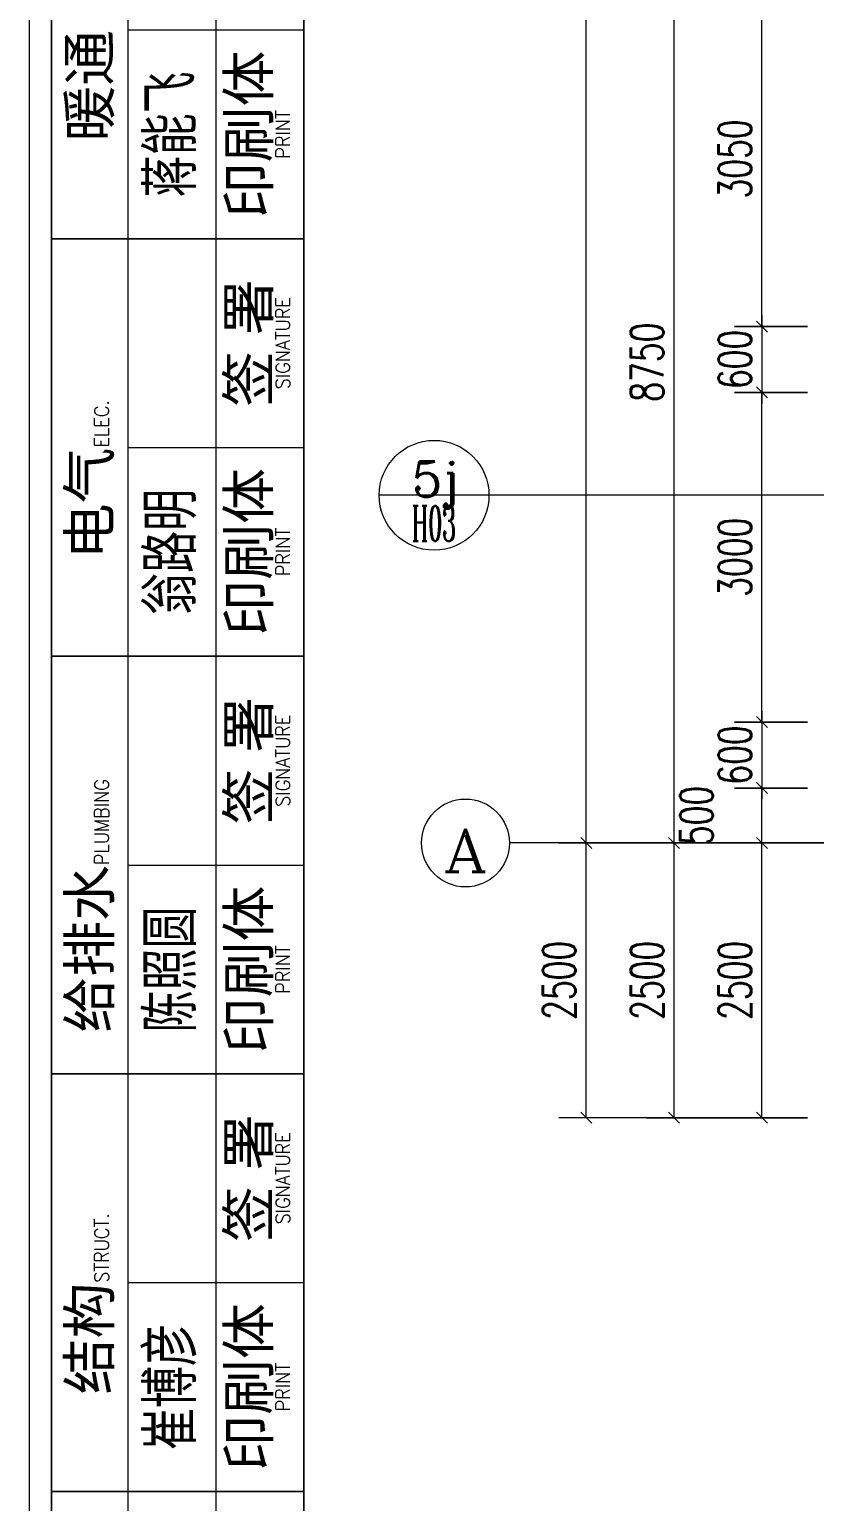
# Model space of a CAD drawing. Header units: millimetres. Extents: x 8533 to 398112, y -117646 to 105276.
# Drawn here: x 145809 to 152959, y 29913 to 43309 of the extents above; entities that cross this region are included whole.
import ezdxf

# ---------------------------------------------------------------- set-up
doc = ezdxf.new("R2010")
doc.units = ezdxf.units.MM
for name, color, linetype, lineweight in [('A-D0TE-BF$0$A-Axis', 3, 'Continuous', 13), ('A-D0TE-BF$0$A-Axis-TEXT', 7, 'Continuous', 13), ('A-DIM-TF$0$A-Dims', 140, 'Continuous', 13), ('A-Iden-10F$0$A-Dims-IDEN', 13, 'Continuous', 13), ('A1$0$TK', 4, 'Continuous', 13), ('A1$0$TK-TEXT', 7, 'Continuous', 13), ('A1$0$VHBoundary', 4, 'Continuous', 13), ('塔楼-ARC-10F-20250714_dwg', 8, 'Continuous', 13)]:
    doc.layers.add(name, color=color, linetype=linetype, lineweight=lineweight)
doc.styles.add('Arial_14', font='arial.ttf', dxfattribs={"height": 3.728009})
doc.styles.add('Complex_15', font='complex_.ttf', dxfattribs={"width": 1.009615, "height": 321.993789})
doc.styles.add('Complex_16', font='complex_.ttf', dxfattribs={"width": 0.452586, "height": 321.993789})
doc.styles.add('Complex_5', font='complex_.ttf', dxfattribs={"width": 1.200306, "height": 390.312762})
doc.styles.add('RomanC', font='romanc__.ttf', dxfattribs={"width": 0.9, "height": 1.3})
doc.styles.add('Simplex', font='simplex_.ttf', dxfattribs={"width": 0.705882, "height": 297.5})
doc.styles.add('仿宋', font='simfang.ttf', dxfattribs={"width": 0.7, "height": 400})

# ---------------------------------------------------------------- blocks, each defined once
blk = doc.blocks.new('塔楼-ARC-10F-20250714_dwg__AXISO-2024559-10F_ARC_46_000_')
at = {"layer": 'A-D0TE-BF$0$A-Axis'}
blk.add_circle((0, 0), 0.5, dxfattribs=at)
blk = doc.blocks.new('塔楼-ARC-10F-20250714_dwg_A-D0TE-BF$0$_ArchTick-2024560-10F_ARC_46_000_')
at = {"layer": 'A-D0TE-BF$0$A-Axis'}
blk.add_line((-0.5, -0.5), (0.5, 0.5), dxfattribs=at)
blk = doc.blocks.new('塔楼-ARC-10F-20250714_dwg_A-D0TE-BF-2024562-10F_ARC_46_000_')
at = {"layer": 'A-D0TE-BF$0$A-Axis'}
for p, q in [((-5416, -28250), (-5416, 8750)), ((-2116, -28250), (-6116, -28250))]:
    blk.add_line(p, q, dxfattribs=at)
at = {"layer": 'A-D0TE-BF$0$A-Axis', "flags": 128}
for points in [[(-4616, -28250), (-4616, -19500), (-4616, -16750), (-4616, -12450), (-4616, -9450), (-4616, -5750), (-4616, 0), (-4616, 8750)], [(-4866, -28250), (-2416, -28250), (-5666, -28250)]]:
    blk.add_lwpolyline(points, dxfattribs=at)
at = {"xscale": 800, "yscale": 800, "zscale": 800}
blk.add_blockref('塔楼-ARC-10F-20250714_dwg__AXISO-2024559-10F_ARC_46_000_', (-6516, -28250), dxfattribs=at)
at = {"xscale": 100, "yscale": 100, "zscale": 100, "rotation": 270}
for p in [(-5416, -28250), (-4616, -28250)]:
    blk.add_blockref('塔楼-ARC-10F-20250714_dwg_A-D0TE-BF$0$_ArchTick-2024560-10F_ARC_46_000_', p, dxfattribs=at)
at = {"layer": 'A-D0TE-BF$0$A-Axis', "color": 7, "insert": (-5011, -23875), "char_height": 297.5, "width": 917.9, "attachment_point": 2, "rotation": 90, "line_spacing_factor": 1.125731, "style": 'Simplex'}
blk.add_mtext('8750', dxfattribs=at)
at = {"layer": 'A-D0TE-BF$0$A-Axis-TEXT', "insert": (-6717, -28121), "char_height": 390.31, "width": 552.46, "attachment_point": 1, "line_spacing_factor": 1.141342, "style": 'Complex_5'}
blk.add_mtext('\\fComplex|b0|i0|c134|p2|;\\W1.20031;A', dxfattribs=at)
blk = doc.blocks.new('塔楼-ARC-10F-20250714_dwg_A-DIM-TF$0$_ArchTick-2024609-10F_ARC_46_000_')
at = {"layer": 'A-DIM-TF$0$A-Dims'}
blk.add_line((-0.5, -0.5), (0.5, 0.5), dxfattribs=at)
blk = doc.blocks.new('塔楼-ARC-10F-20250714_dwg_A-DIM-TF-2024610-10F_ARC_46_000_')
at = {"layer": 'A-DIM-TF$0$A-Dims'}
for p, q in [((-5416, -30750), (-5416, -28250)), ((-4616, -30750), (-4616, -28250)), ((-3400, -30750), (-5666, -30750))]:
    blk.add_line(p, q, dxfattribs=at)
at = {"layer": 'A-DIM-TF$0$A-Dims', "flags": 128}
for points in [[(-3816, -23450), (-3816, -23550), (-3816, -20500)], [(-3816, -23550), (-3816, -24150), (-3816, -24250)], [(-3816, -27050), (-3816, -27150), (-3816, -24150)], [(-3816, -27150), (-3816, -27750), (-3816, -27850)], [(-3816, -30750), (-3816, -28250), (-3816, -27750)], [(-5666, -28250), (-3400, -28250), (-4866, -28250)], [(-4866, -30750), (-3400, -30750), (-4066, -30750)]]:
    blk.add_lwpolyline(points, dxfattribs=at)
for points in [[(-4066, -23550), (-3400, -23550)], [(-4066, -24150), (-3400, -24150)], [(-4066, -27150), (-3400, -27150)], [(-4066, -27750), (-3400, -27750)], [(-4066, -28250), (-3400, -28250)]]:
    blk.add_lwpolyline(points, close=True, dxfattribs=at)
at = {"xscale": 100, "yscale": 100, "zscale": 100}
for p, rotation in [((-3816, -23550), 270), ((-3816, -23550), 270), ((-3816, -24150), 90), ((-3816, -24150), 90), ((-3816, -27150), 270), ((-3816, -27150), 270), ((-3816, -27750), 90), ((-3816, -27750), 90), ((-5416, -28250), 90), ((-4616, -28250), 90), ((-3816, -28250), 270), ((-3816, -28250), 90), ((-5416, -30750), 270), ((-4616, -30750), 270), ((-3816, -30750), 270)]:
    blk.add_blockref('塔楼-ARC-10F-20250714_dwg_A-DIM-TF$0$_ArchTick-2024609-10F_ARC_46_000_', p, dxfattribs=dict(at, rotation=rotation))
at = {"layer": 'A-DIM-TF$0$A-Dims', "color": 7, "char_height": 297.5, "attachment_point": 2, "rotation": 90, "line_spacing_factor": 1.125731, "style": 'Simplex'}
for s, insert, width in [('3050', (-4211, -22025), 917.9), ('600', (-4211, -23850), 688.42), ('3000', (-4211, -25650), 917.9), ('600', (-4211, -27450), 688.42), ('500', (-4561, -28000), 688.42), ('2500', (-5811, -29500), 917.9), ('2500', (-5011, -29500), 917.9), ('2500', (-4211, -29500), 917.9)]:
    blk.add_mtext(s, dxfattribs=dict(at, insert=insert, width=width))
blk = doc.blocks.new('塔楼-ARC-10F-20250714_dwg_A-Iden-10F-2024611-10F_ARC_46_000_')
at = {"layer": 'A-Iden-10F$0$A-Dims-IDEN', "flags": 128}
blk.add_lwpolyline([(-2574, -25086), (-5437, -25086), (-6302, -25086), (-7302, -25086)], dxfattribs=at)
at = {"layer": 'A-Iden-10F$0$A-Dims-IDEN'}
blk.add_circle((-6802, -25086), 500, dxfattribs=at)
at = {"layer": 'A-Iden-10F$0$A-Dims-IDEN', "color": 7, "char_height": 322, "attachment_point": 1, "line_spacing_factor": 1.141342}
for s, insert, width, style in [('5j', (-7004, -24778), 572.6, 'Complex_15'), ('H03', (-7004, -25181), 521.96, 'Complex_16')]:
    blk.add_mtext(s, dxfattribs=dict(at, insert=insert, width=width, style=style))
blk = doc.blocks.new('塔楼-ARC-10F-20250714_dwg_A-PMDT-10F-2024812-10F_ARC_46_000_')
for name in ['塔楼-ARC-10F-20250714_dwg_A-Iden-10F-2024611-10F_ARC_46_000_', '塔楼-ARC-10F-20250714_dwg_A-D0TE-BF-2024562-10F_ARC_46_000_', '塔楼-ARC-10F-20250714_dwg_A-DIM-TF-2024610-10F_ARC_46_000_']:
    blk.add_blockref(name, (0, 0))
blk = doc.blocks.new('塔楼-ARC-10F-20250714_dwg_A1$0$template_31-施工图_A1_A1_0_0000_96bfb8f6bf39ce896c2a6bb48d8e90ee-2024813-10F_ARC_46_000_')
at = {"layer": 'A1$0$TK'}
for p, q in [((9, 30), (9, 410)), ((17, 30), (17, 410)), ((9, 201), (25, 201)), ((9, 163), (25, 163)), ((9, 125), (25, 125)), ((9, 87), (25, 87))]:
    blk.add_line(p, q, dxfattribs=at)
at = {"layer": 'A1$0$TK', "flags": 128}
for points in [[(0, 594), (841, 594), (841, 0), (0, 0)], [(25, 584), (25, 10), (831, 10), (831, 584)], [(25, 10), (2, 10), (2, 410), (25, 410)], [(2, 182), (25, 182), (25, 220), (2, 220)], [(2, 144), (25, 144), (25, 182), (2, 182)], [(2, 106), (25, 106), (25, 144), (2, 144)], [(2, 68), (25, 68), (25, 106), (2, 106)]]:
    blk.add_lwpolyline(points, close=True, dxfattribs=at)
blk.add_lwpolyline([(2, 30), (25, 30), (25, 68), (2, 68), (2, 30), (2, 410)], dxfattribs=at)
at = {"layer": 'A1$0$VHBoundary', "flags": 128}
blk.add_lwpolyline([(0, 594), (841, 594), (841, 0), (0, 0)], close=True, dxfattribs=at)
at = {"layer": 'A1$0$TK', "rotation": 90}
for s, insert, char_height, width, attachment_point, line_spacing_factor, style in [('暖通', (3.59, 201), 3.728, 14.0101, 3, 0.941778, 'Arial_14'), ('印刷体', (18.09, 191.5), 3.728, 21.0152, 2, 0.941778, 'Arial_14'), ('PRINT', (22.43, 191.5), 1.3, 6.3891, 2, 1.125357, 'RomanC'), ('签 署', (18.09, 172.5), 3.728, 17.5126, 2, 0.941778, 'Arial_14'), ('SIGNATURE', (22.43, 172.5), 1.3, 12.0648, 2, 1.125357, 'RomanC'), ('\\PELEC.', (3.49, 163), 1.3, 6.0014, 1, 1.125357, 'RomanC'), ('电气', (3.59, 163), 3.728, 14.0101, 3, 0.941778, 'Arial_14'), ('印刷体', (18.09, 153.5), 3.728, 21.0152, 2, 0.941778, 'Arial_14'), ('PRINT', (22.43, 153.5), 1.3, 6.3891, 2, 1.125357, 'RomanC'), ('签 署', (18.09, 134.5), 3.728, 17.5126, 2, 0.941778, 'Arial_14'), ('SIGNATURE', (22.43, 134.5), 1.3, 12.0648, 2, 1.125357, 'RomanC'), ('\\PPLUMBING', (3.49, 125), 1.3, 11.0723, 1, 1.125357, 'RomanC'), ('给排水', (3.59, 125), 3.728, 21.0152, 3, 0.941778, 'Arial_14'), ('印刷体', (18.09, 115.5), 3.728, 21.0152, 2, 0.941778, 'Arial_14'), ('PRINT', (22.43, 115.5), 1.3, 6.3891, 2, 1.125357, 'RomanC'), ('签 署', (18.09, 96.5), 3.728, 17.5126, 2, 0.941778, 'Arial_14'), ('SIGNATURE', (22.43, 96.5), 1.3, 12.0648, 2, 1.125357, 'RomanC'), ('\\PSTRUCT.', (3.49, 87), 1.3, 8.9013, 1, 1.125357, 'RomanC'), ('结构', (3.59, 87), 3.728, 14.0101, 3, 0.941778, 'Arial_14'), ('印刷体', (18.09, 77.5), 3.728, 21.0152, 2, 0.941778, 'Arial_14'), ('PRINT', (22.43, 77.5), 1.3, 6.3891, 2, 1.125357, 'RomanC')]:
    blk.add_mtext(s, dxfattribs=dict(at, insert=insert, char_height=char_height, width=width, attachment_point=attachment_point, line_spacing_factor=line_spacing_factor, style=style))
blk = doc.blocks.new('塔楼-ARC-10F-20250714_dwg_A1-2024814-10F_ARC_46_000_')
at = {"xscale": 100, "yscale": 100, "zscale": 100}
blk.add_blockref('塔楼-ARC-10F-20250714_dwg_A1$0$template_31-施工图_A1_A1_0_0000_96bfb8f6bf39ce896c2a6bb48d8e90ee-2024813-10F_ARC_46_000_', (78606, 14591), dxfattribs=at)
at = {"layer": 'A1$0$TK-TEXT', "char_height": 400, "width": 1483.06, "attachment_point": 2, "rotation": 90, "line_spacing_factor": 0.898273, "style": '仿宋'}
for s, insert in [('蒋能飞', (79680, 33741)), ('翁路明', (79680, 29941)), ('陈照圆', (79680, 26141)), ('崔博彦', (79680, 22341))]:
    blk.add_mtext(s, dxfattribs=dict(at, insert=insert))
blk = doc.blocks.new('塔楼-ARC-10F-20250714_dwg-2024558-10F_ARC_46_000_')
for name, p in [('塔楼-ARC-10F-20250714_dwg_A-PMDT-10F-2024812-10F_ARC_46_000_', (1173208, 610816)), ('塔楼-ARC-10F-20250714_dwg_A1-2024814-10F_ARC_46_000_', (1084115, 555274))]:
    blk.add_blockref(name, p)

msp = doc.modelspace()

# ---------------------------------------------------------------- block references
at = {"layer": '塔楼-ARC-10F-20250714_dwg', "color": 7}
msp.add_blockref('塔楼-ARC-10F-20250714_dwg-2024558-10F_ARC_46_000_', (-1016912, -546660), dxfattribs=at)

doc.saveas('drawing.dxf')
